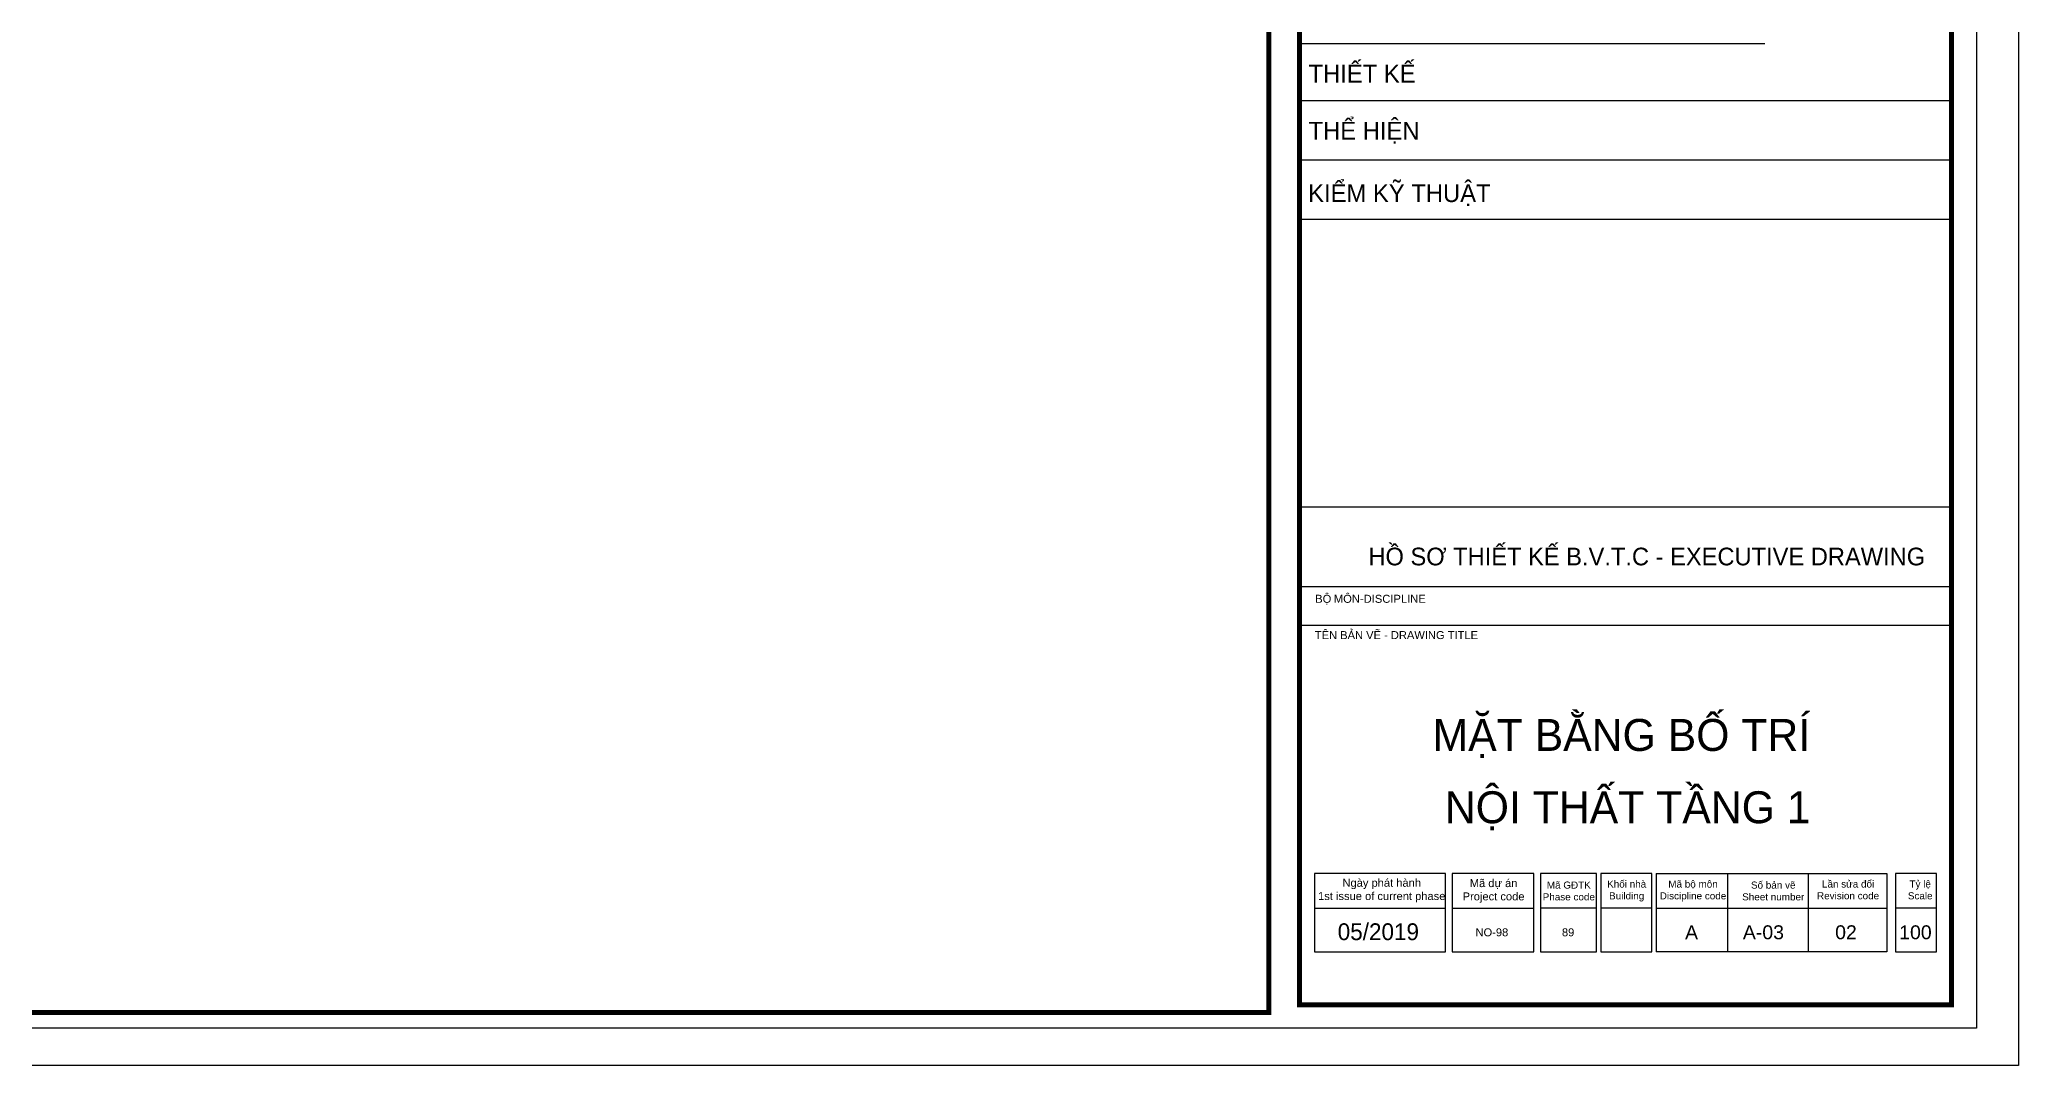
# Model space of a CAD drawing. Header units: inches. Extents: x 442278 to 842836, y -356313 to 59457.
# Drawn here: x 482833 to 500286, y -48075 to -39020 of the extents above; entities that cross this region are included whole.
import ezdxf
from ezdxf.enums import TextEntityAlignment as Align

# ---------------------------------------------------------------- set-up
doc = ezdxf.new("R2010")
doc.units = ezdxf.units.IN
doc.header["$LTSCALE"] = 250
doc.header["$MEASUREMENT"] = 0
for name, color, linetype in [('-KHAO-5000-TEXT', 7, 'Continuous'), ('3', 9, 'Continuous'), ('gsgsdfg', 31, 'Continuous'), ('khungbve', 7, 'Continuous'), ('LA.DIM', 251, 'Continuous'), ('NETTHAY', 8, 'Continuous'), ('NTHAY', 8, 'Continuous'), ('t', 153, 'Continuous'), ('TEXT', 7, 'Continuous')]:
    doc.layers.add(name, color=color, linetype=linetype)
doc.styles.add('AVANTH', font='')
doc.styles.add('M1', font='')
doc.styles.add('SWIS721', font='swiss.ttf')
doc.styles.add('VnAvantH', font='', dxfattribs={"width": 0.7})
doc.styles.add('XREF_ISO_A1_VER$0$SWIS721', font='swiss.ttf')
doc.styles.get('AVANTH').set_extended_font_data('.VnAvantH')
doc.styles.get('M1').set_extended_font_data('.VnAvantH')
doc.styles.get('VnAvantH').set_extended_font_data('.VnAvantH')

# ---------------------------------------------------------------- blocks, each defined once
blk = doc.blocks.new('KHUNG CHUAN SEICO')
at = {"layer": 'DEFPOINTS', "lineweight": -3, "ltscale": 2000}
blk.add_lwpolyline([(0, 397.16), (572.13, 397.16), (572.13, 0), (0, 0)], close=True, dxfattribs=at)
at = {"layer": 'gsgsdfg'}
blk.add_lwpolyline([(0, 397.16), (572.13, 397.16), (572.13, 0), (0, 0)], close=True, dxfattribs=at)
blk.add_lwpolyline([(0, 397.16), (572.13, 397.16), (572.13, 0), (0, 0)], close=True, dxfattribs=at)
at = {"layer": 'khungbve', "linetype": 'Continuous', "ltscale": 15}
blk.add_line((465.32, 151.98), (534.43, 151.98), dxfattribs=at)
at = {"layer": 'khungbve', "color": 7}
for p, q in [((465.32, 143.49), (562.18, 143.49)), ((465.32, 134.68), (562.18, 134.68)), ((465.32, 125.87), (562.18, 125.87)), ((465.32, 125.87), (562.18, 125.87)), ((465.32, 125.87), (562.18, 125.87))]:
    blk.add_line(p, q, dxfattribs=at)
at = {"layer": 'NETTHAY', "ltscale": 0.5}
for points, const_width in [([(26.26, 388.15), (460.75, 388.15), (460.75, 7.88), (26.26, 7.88), (26.26, 388.51)], 0.743), ([(465.32, 254.56), (562.18, 254.56), (562.18, 9.02), (465.32, 9.02), (465.32, 254.56)], 0.74)]:
    blk.add_lwpolyline(points, dxfattribs=dict(at, const_width=const_width))
at = {"layer": 'NTHAY', "lineweight": -3, "ltscale": 2000}
for p, q in [((562.18, 83.01), (465.32, 83.01)), ((465.32, 71.23), (562.18, 71.23)), ((562.18, 65.43), (465.32, 65.43)), ((518.31, 28.54), (518.31, 16.88)), ((528.91, 28.54), (528.91, 16.88)), ((540.91, 28.54), (540.91, 16.88)), ((467.54, 23.38), (487.01, 23.38)), ((487.99, 23.38), (500.13, 23.38)), ((509.43, 23.38), (501.12, 23.38)), ((517.65, 23.38), (510.09, 23.38)), ((518.31, 23.38), (552.56, 23.38)), ((559.96, 23.38), (553.87, 23.38))]:
    blk.add_line(p, q, dxfattribs=at)
for points in [[(24.06, 391.61), (565.91, 391.61), (565.91, 5.55), (24.06, 5.55)], [(487.01, 28.54), (467.54, 28.54), (467.54, 16.88), (487.01, 16.88)], [(500.13, 28.54), (487.99, 28.54), (487.99, 16.88), (500.13, 16.88)], [(501.12, 16.88), (509.43, 16.88), (509.43, 28.54), (501.12, 28.54)], [(510.09, 16.88), (517.65, 16.88), (517.65, 28.54), (510.09, 28.54)], [(553.87, 16.88), (559.96, 16.88), (559.96, 28.54), (553.87, 28.54)]]:
    blk.add_lwpolyline(points, close=True, dxfattribs=at)
blk.add_lwpolyline([(518.31, 28.54), (552.56, 28.54), (552.56, 16.88), (518.31, 16.88)], dxfattribs=at)
at = {"layer": '-KHAO-5000-TEXT', "linetype": 'Continuous', "ltscale": 15, "style": 'AVANTH', "oblique": 360}
for s, height, p in [('THIÕT KÕ', 2.644, (466.64, 147.49)), ('thÓ hiÖn', 2.644, (466.64, 139)), ('KIÓM Kü THUËT', 2.6441, (466.59, 129.72))]:
    blk.add_text(s, height=height, rotation=360, dxfattribs=at).set_placement(p, align=Align.MIDDLE_LEFT)
at = {"layer": '3', "ltscale": 0.5, "style": 'VnAvantH'}
for tag, height, p in [('DRAWING1', 4.75, (514.01, 46.77)), ('DRAWING2', 4.75, (514.07, 36.02)), ('DATE', 2.5, (477.02, 18.64))]:
    blk.add_attdef(tag, text='', height=height, dxfattribs=at).set_placement(p, align=Align.CENTER)
at = {"layer": 't', "lineweight": -3}
for s, insert, char_height, width, attachment_point, style in [('{\\fArial|b0|i0|c0|p34;BỘ\\f.VnArial NarrowH|b0|i0|c0|p34; \\fArial|b0|i0|c0|p34;MÔN-DISCIPLINE}', (467.63, 69.99), 1.1889, 39.4464, 1, 'XREF_ISO_A1_VER$0$SWIS721'), ('{\\fArial|b0|i0|c0|p34;TÊN BẢN VẼ - DRAWING TITLE}', (467.58, 64.59), 1.1834, 31.9189, 1, 'XREF_ISO_A1_VER$0$SWIS721'), ('{\\fArial|b0|i0|c0|p34;Mã dự án\\PProject code}', (494.14, 25.95), 1.1834, 16.9056, 5, 'XREF_ISO_A1_VER$0$SWIS721'), ('{\\fArial|b0|i0|c0|p34;Mã G\\fArial|b0|i0|c238|p34;ĐTK\\PPh\\fArial|b0|i0|c0|p34;ase code}', (505.32, 25.94), 1.0519, 16.9056, 5, 'XREF_ISO_A1_VER$0$SWIS721'), ('{\\fArial|b0|i0|c0|p34;Khố\\fArial|b0|i0|c238|p34;i nh\\fArial|b0|i0|c0|p34;à\\fArial|b0|i0|c238|p34;\\PBuilding}', (513.92, 25.94), 1.0519, 16.9056, 5, 'XREF_ISO_A1_VER$0$SWIS721'), ('{\\fArial|b0|i0|c0|p34;Mã\\fArial|b0|i0|c238|p34; b\\fArial|b0|i0|c0|p34;ộ\\fArial|b0|i0|c238|p34; m\\fArial|b0|i0|c0|p34;ô\\fArial|b0|i0|c238|p34;n\\PD\\fArial|b0|i0|c0|p34;iscipline code}', (523.78, 25.94), 1.0519, 16.9056, 5, 'XREF_ISO_A1_VER$0$SWIS721'), ('{\\fArial|b0|i0|c0|p34;Số bản vẽ\\PSheet number}', (535.7, 25.94), 1.0519, 16.9056, 5, 'XREF_ISO_A1_VER$0$SWIS721'), ('{\\fArial|b0|i0|c0|p34;Lầ\\fArial|b0|i0|c238|p34;n s\\fArial|b0|i0|c0|p34;ử\\fArial|b0|i0|c238|p34;a đ\\fArial|b0|i0|c0|p34;ổi\\PRevision code}', (546.82, 26.1), 1.0519, 16.9056, 5, 'XREF_ISO_A1_VER$0$SWIS721'), ('{\\fArial|b0|i0|c0|p34;Tỷ lệ\\PScale}', (557.54, 26.1), 1.0519, 16.9056, 5, 'XREF_ISO_A1_VER$0$SWIS721'), ('{\\fArial|b0|i0|c0|p34;A}', (523.56, 19.79), 2.0709, 16.9056, 5, 'SWIS721'), ('{\\fArial|b0|i0|c0|p34;A-03}', (534.24, 19.79), 2.0709, 16.9056, 5, 'SWIS721'), ('{\\fArial|b0|i0|c0|p34;02}', (546.51, 19.79), 2.0709, 16.9056, 5, 'SWIS721'), ('{\\fArial|b0|i0|c0|p34;100}', (556.83, 19.79), 2.0709, 16.9056, 5, 'SWIS721'), ('{\\fArial|b0|i0|c0|p34;NO-98}', (493.89, 19.79), 1.1834, 16.9056, 5, 'XREF_ISO_A1_VER$0$SWIS721'), ('{\\fArial|b0|i0|c0|p34;89}', (505.22, 19.79), 1.1834, 16.9056, 5, 'XREF_ISO_A1_VER$0$SWIS721')]:
    blk.add_mtext(s, dxfattribs=dict(at, insert=insert, char_height=char_height, width=width, attachment_point=attachment_point, style=style))
at = {"layer": 't', "lineweight": -3, "insert": (477.52, 26), "char_height": 1.1834, "attachment_point": 5, "style": 'XREF_ISO_A1_VER$0$SWIS721'}
blk.add_mtext('Ngày phát hành\\P1st issue of current phase', dxfattribs=at)
at = {"layer": 'TEXT', "lineweight": -3, "style": 'M1'}
blk.add_text('hå s¬ thiÕt kÕ b.v.t.c - executive drawing', height=2.6298, dxfattribs=at).set_placement((475.54, 74.37))

msp = doc.modelspace()

# ---------------------------------------------------------------- block references
at = {"layer": 'LA.DIM'}
ref = msp.add_blockref('KHUNG CHUAN SEICO', (466328.24, -48075.44), dxfattribs=dict(at, xscale=59.35300561240523, yscale=59.35300561205079, zscale=59.35300561188299))
ref.add_attrib('DRAWING1', 'mÆt b»ng bè trÝ ', dxfattribs={"layer": '3', "ltscale": 0.5, "height": 281.9268, "style": 'VnAvantH'}).set_placement((496836.53, -45299.35), align=Align.CENTER)
ref.add_attrib('DRAWING2', 'néi thÊt tÇng 1', dxfattribs={"layer": '3', "ltscale": 0.5, "height": 281.9268, "style": 'VnAvantH'}).set_placement((496839.99, -45937.57), align=Align.CENTER)
ref.add_attrib('DATE', '05/2019', dxfattribs={"layer": '3', "ltscale": 0.5, "height": 148.383, "style": 'VnAvantH'}).set_placement((494640.76, -46969.28), align=Align.CENTER)

doc.saveas('drawing.dxf')
